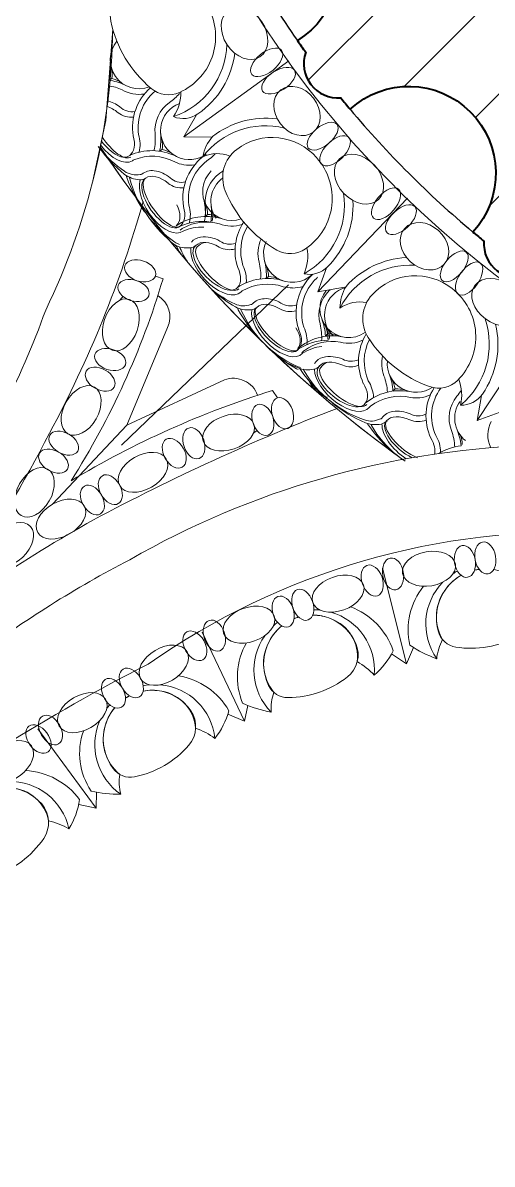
# Model space of a CAD drawing. Header units: millimetres. Extents: x 542654 to 551203, y 315718 to 321804.
# Drawn here: x 548777.8 to 548899.4, y 320255.9 to 320551.6 of the extents above; entities that cross this region are included whole.
import ezdxf

# ---------------------------------------------------------------- set-up
doc = ezdxf.new("R2010")
doc.units = ezdxf.units.MM
doc.linetypes.add('ACAD_ISO03W100', pattern=[30, 12, -18])
doc.layers.add('cad-block.com', color=250, linetype='Continuous')

# ---------------------------------------------------------------- blocks, each defined once
blk = doc.blocks.new('AUDIT_I_050208175754-1')
at = {"color": 1, "lineweight": 0, "extrusion": (0, 0, -1)}
blk.add_ellipse((-40.34, 14.35), major_axis=(-9.23, 4.35), ratio=0.612911, start_param=-0.044481, end_param=-0.044423, dxfattribs=at)
blk = doc.blocks.new('AUDIT_I_050208175754-0')
at = {"color": 1, "lineweight": 0, "extrusion": (0, 0, -1)}
blk.add_ellipse((-40.34, 14.35), major_axis=(-9.23, 4.35), ratio=0.612911, start_param=-0.044481, end_param=-0.044423, dxfattribs=at)

msp = doc.modelspace()

# ---------------------------------------------------------------- hatches: boundary and pattern name
at = {"layer": 'cad-block.com', "true_color": 0x000000}
h = msp.add_hatch(dxfattribs=at)
h.set_pattern_fill('ANSI31', color=18, scale=150, style=0)
h.set_pattern_definition([(45, (-1130289.928, -83054.9), (-13.25825215, 13.25825215), [])])
edge = h.paths.add_edge_path()
edge.add_line((549295.35, 320691.51), (549265.03, 320691.51))
edge.add_arc((549059.96, 320694.9), 205.1, 269.9994, 359.0543, ccw=False)
edge.add_arc((549059.96, 320694.9), 205.1, 180, 270.0006, ccw=False)
edge.add_arc((549059.96, 320694.9), 205.1, 89.9994, 180, ccw=False)
edge.add_arc((549059.96, 320694.9), 205.1, 89.1314, 90.0006, ccw=False)
edge.add_line((549063.07, 320899.97), (549063.07, 320930.25))
edge.add_arc((549059.96, 320952.57), 22.54, 270, 277.9408, ccw=False)
edge.add_arc((549059.96, 320952.57), 22.54, 182.5066, 270, ccw=False)
edge.add_arc((549059.96, 320694.9), 257.67, 95.0131, 95.8457)
edge.add_arc((549026.98, 320945.41), 8.9, 40.7936, 154.2074)
edge.add_arc((549059.96, 320694.9), 257.67, 99.1553, 99.9308)
edge.add_arc((548993.52, 320943.8), 22.54, -162.6737, 12.5624, ccw=False)
edge.add_arc((549059.96, 320694.9), 257.67, 109.958, 110.8457)
edge.add_arc((548963.26, 320928.34), 8.9, 55.7936, 169.2074)
edge.add_arc((549059.95, 320694.92), 257.65, 114.1553, 114.904)
edge.add_arc((548931.39, 320918.35), 22.54, -147.236, 27.0672, ccw=False)
edge.add_arc((549059.96, 320694.9), 257.67, 124.9273, 125.8457)
edge.add_arc((548906.14, 320895.36), 8.9, 70.7936, 184.2074)
edge.add_arc((549059.96, 320694.9), 257.67, 129.1553, 129.9719)
edge.add_arc((548877.81, 320877.14), 22.54, -132.5084, 42.4785, ccw=False)
edge.add_arc((549059.96, 320694.9), 257.67, 139.9981, 140.8457)
edge.add_arc((548859.5, 320848.71), 8.9, 85.7936, 199.2074)
edge.add_arc((549059.95, 320694.9), 257.66, 144.1553, 144.9882)
edge.add_arc((548837.15, 320823.51), 22.54, -118.5291, 58.5379, ccw=False)
edge.add_arc((549059.96, 320694.9), 257.67, 155.0207, 155.8457)
edge.add_arc((548826.52, 320791.59), 8.9, 100.7936, 214.2074)
edge.add_arc((549059.96, 320694.9), 257.67, 159.1553, 160.0384)
edge.add_arc((548811.07, 320761.34), 22.54, -102.5974, 72.7016, ccw=False)
edge.add_arc((549059.3, 320695.01), 257.01, 170.0647, 170.8467)
edge.add_arc((548809.44, 320727.87), 8.9, 115.7936, 229.2074)
edge.add_arc((549059.96, 320694.9), 257.67, 174.1553, 174.9869)
edge.add_arc((548801.31, 320692.92), 24.57, 4.6081, 85.4152, ccw=False)
edge.add_arc((548801.31, 320696.87), 24.57, 274.5848, 355.3919, ccw=False)
edge.add_arc((549059.96, 320694.9), 257.67, 185.0131, 185.8447)
edge.add_arc((548809.44, 320661.92), 8.9, 130.7926, 244.2064)
edge.add_arc((549059.3, 320694.79), 257.01, 189.1533, 189.9353)
edge.add_arc((548811.07, 320628.45), 22.54, -72.7016, 102.5974, ccw=False)
edge.add_arc((549059.96, 320694.9), 257.67, 199.9616, 200.8447)
edge.add_arc((548826.52, 320598.2), 8.9, 145.7926, 259.2064)
edge.add_arc((549059.96, 320694.9), 257.67, 204.1543, 204.9793)
edge.add_arc((548837.15, 320566.28), 22.54, -58.5379, 118.5291, ccw=False)
edge.add_arc((549059.95, 320694.89), 257.66, 215.0118, 215.8447)
edge.add_arc((548859.5, 320541.08), 8.9, 160.7926, 274.2064)
edge.add_arc((549059.96, 320694.9), 257.67, 219.1543, 220.0019)
edge.add_arc((548877.81, 320512.65), 22.54, -42.4785, 132.5084, ccw=False)
edge.add_arc((549059.96, 320694.9), 257.67, 230.0281, 230.8447)
edge.add_arc((548906.14, 320494.43), 8.9, 175.7926, 289.2064)
edge.add_arc((549059.96, 320694.9), 257.67, 234.1543, 235.0727)
edge.add_arc((548931.39, 320471.44), 22.54, -27.0672, 147.236, ccw=False)
edge.add_arc((549059.95, 320694.88), 257.65, 245.096, 245.8447)
edge.add_arc((548963.26, 320461.45), 8.9, 190.7926, 304.2064)
edge.add_arc((549059.96, 320694.9), 257.67, 249.1543, 250.042)
edge.add_arc((548993.52, 320445.99), 22.54, -12.5624, 162.6737, ccw=False)
edge.add_arc((549059.96, 320694.9), 257.67, 260.0692, 260.8447)
edge.add_arc((549026.98, 320444.38), 8.9, 205.7926, 319.2064)
edge.add_arc((549059.96, 320694.9), 257.67, 264.1543, 264.9869)
edge.add_arc((549059.96, 320437.22), 22.54, 90, 177.4934, ccw=False)
edge.add_arc((549059.96, 320437.22), 22.54, 2.5066, 90, ccw=False)
edge.add_arc((549059.96, 320694.9), 257.67, 275.0131, 275.8457)
edge.add_arc((549092.94, 320444.38), 8.9, 220.7936, 334.2074)
edge.add_arc((549059.96, 320694.9), 257.67, 279.1553, 279.9308)
edge.add_arc((549126.4, 320445.99), 22.54, 17.3263, 192.5624, ccw=False)
edge.add_arc((549059.96, 320694.9), 257.67, 289.958, 290.8457)
edge.add_arc((549156.66, 320461.45), 8.9, 235.7936, 349.2074)
edge.add_arc((549059.97, 320694.88), 257.65, 294.1553, 294.904)
edge.add_arc((549188.53, 320471.44), 22.54, 32.764, 207.0672, ccw=False)
edge.add_arc((549059.96, 320694.9), 257.67, 304.9273, 305.8457)
edge.add_arc((549213.78, 320494.43), 8.9, 250.7936, 364.2074)
edge.add_arc((549059.96, 320694.9), 257.67, 309.1553, 309.9719)
edge.add_arc((549242.11, 320512.65), 22.54, 47.4916, 222.4785, ccw=False)
edge.add_arc((549059.96, 320694.9), 257.67, 319.9981, 320.8457)
edge.add_arc((549260.42, 320541.08), 8.9, 265.7936, 379.2074)
edge.add_arc((549059.97, 320694.89), 257.66, 324.1553, 324.9882)
edge.add_arc((549282.77, 320566.28), 22.54, 61.4709, 238.5379, ccw=False)
edge.add_arc((549059.96, 320694.9), 257.67, 335.0207, 335.8457)
edge.add_arc((549293.41, 320598.2), 8.9, 280.7936, 394.2074)
edge.add_arc((549059.96, 320694.9), 257.67, 339.1553, 340.0384)
edge.add_arc((549308.85, 320628.45), 22.54, 77.4026, 252.7016, ccw=False)
edge.add_arc((549060.62, 320694.79), 257.01, 350.0647, 350.8467)
edge.add_arc((549310.48, 320661.92), 8.9, 295.7936, 409.2074)
edge.add_arc((549059.96, 320694.9), 257.67, 354.1553, 354.9869)
edge.add_arc((549318.71, 320697.07), 24.77, 192.9614, 265.2257, ccw=False)

# ---------------------------------------------------------------- linework, layer by layer
at = {"layer": 'cad-block.com', "color": 18, "lineweight": 40, "true_color": 0x000000}
for points in [[(549265.03, 320691.51, -0.409391), (549059.96, 320489.8, -0.414217), (548854.86, 320694.9, -0.414217), (549059.96, 320899.99, -0.003793)], [(548826.39, 320586.08, -0.974726), (548848.92, 320547.06, 0.003634), (548851.09, 320544.01, 0.539649), (548860.15, 320532.2, 0.003698), (548862.58, 320529.26, -0.957182), (548894.43, 320497.43, 0.003563), (548897.26, 320495.09, 0.539649), (548909.07, 320486.03, 0.004007), (548912.43, 320483.64, -0.951482), (548951.46, 320461.18, 0.003267), (548954.52, 320459.79, 0.539649), (548968.27, 320454.09, 0.003874), (548972.01, 320452.7, -0.959268), (549015.52, 320441.08, 0.003384), (549018.96, 320440.51, 0.539649), (549033.72, 320438.56, 0.003633), (549037.44, 320438.21, -0.401457), (549059.96, 320459.76, -0.401457), (549082.48, 320438.21, 0.003633), (549086.2, 320438.56, 0.539649), (549100.96, 320440.51, 0.003384), (549104.4, 320441.08, -0.959268), (549147.91, 320452.7, 0.003874)]]:
    msp.add_lwpolyline(points, format="xyb", dxfattribs=at)
at = {"layer": 'cad-block.com', "color": 18, "linetype": 'ACAD_ISO03W100', "ltscale": 5, "true_color": 0x000000}
msp.add_lwpolyline([(549063.07, 320691.51), (548609.32, 320255.94)], dxfattribs=at)
at = {"layer": 'cad-block.com', "color": 18, "lineweight": 15, "true_color": 0x000000}
for points in [[(548825.39, 320556.38, 0.186893), (548816.7, 320563.16, 0.192304), (548805.43, 320562.18, 0.339953), (548800.58, 320552.11, 0.167449), (548811.01, 320534.66, 0.287977), (548818.38, 320533.62, 0.218078), (548827.09, 320543.55, 0.214395), (548825.39, 320556.38, 258.975985)], [(548801.1, 320549.98, -0.109883), (548783.7, 320477.24, -0.073757), (548756.67, 320426.28, -0.032649), (548714.98, 320371.2, -0.000705), (548687.59, 320339.76, -0.006551), (548629.6, 320282.26, 21.006323)], [(548830.65, 320546.06, -0.31169), (548816.83, 320527.34, 0.14864), (548818.75, 320533.8)], [(548832.69, 320543.77, -0.213095), (548823.16, 320528.04, -0.253318), (548816.83, 320527.34)], [(548800.83, 320537.21, 0.097777), (548800.8, 320539.68, 19.622148)], [(548800.08, 320536.79, -0.078864), (548804.16, 320535.56)], [(548800.83, 320537.21, -0.100015), (548803.3, 320536.14, 1.326627)], [(548799.96, 320535.34, -0.076078), (548803.48, 320534.27), (548803.48, 320534.27)], [(548810.84, 320534.83, 0.255369), (548806.37, 320522.4), (548806.37, 320522.4)], [(548812.03, 320533.94, 0.259914), (548807.79, 320522.71, -0.123631), (548807.94, 320518.14)], [(548799.66, 320531.47, -0.116076), (548802.9, 320529.85, 0.221723), (548806.83, 320528.63)], [(548818.38, 320533.36, -0.071837), (548815.79, 320531.02, 0.268575), (548812.05, 320522.87, -0.080911), (548811.76, 320518.52)], [(548802.47, 320528.33, -0.165719), (548802.47, 320528.33, 0.184944), (548806.47, 320527.21)], [(548824.4, 320516.94, -0.134014), (548826.95, 320522.19, -0.19876), (548843.59, 320526.77, -0.19876)], [(548831.45, 320517.11, 0.205857), (548824.4, 320516.94, -0.29849), (548845.58, 320524.36, -0.29849)], [(548813.49, 320523, -0.07743), (548813.22, 320518.39)], [(548853.89, 320516.73, 0.186893), (548844.13, 320521.85, 0.192304), (548833.22, 320518.87, 0.339953), (548830.24, 320508.09, 0.167449), (548843.62, 320492.78, 0.287977), (548851.06, 320493.08, 0.218078), (548857.85, 320504.4, 0.214395), (548853.89, 320516.73, 258.975985)], [(548809.7, 320511.42, -0.160145), (548807.96, 320511, -0.142486), (548804.16, 320512.39, -0.065451), (548797.3, 320519.61, -0.065451)], [(548808.6, 320512.44, -0.375012), (548808.19, 320512.39, -0.214877), (548804.12, 320513.19, -0.079496), (548797.73, 320519.15, -0.079496)], [(548813.91, 320518.8, 0.07015), (548813.81, 320521.47, 19.622148)], [(548813.91, 320518.8, -0.084322), (548816.4, 320517.76, 1.326627)], [(548805.46, 320517.29, -0.220603), (548817.34, 320517.15, 0.066571), (548817.34, 320517.15)], [(548806.16, 320515.93, -0.076886), (548806.57, 320516.18, -0.711485)], [(548806.57, 320516.18, -0.220522), (548817.2, 320515.59, 0.067828), (548819.51, 320514.88, 0.067828)], [(548825.31, 320517.6, 0.290609), (548819.41, 320504.06), (548819.41, 320504.06)], [(548827.63, 320517.74, -0.055988), (548826.14, 320516.41, 0.288678), (548820.83, 320504.39, -0.142365), (548820.89, 320499.78)], [(548811.81, 320513.32, 0.207831), (548808.6, 320512.44, 0.467619)], [(548811.81, 320513.32, -0.150244), (548815.95, 320511.51, 0.25156), (548819.91, 320510.42, 0.21133)], [(548829.82, 320513.43, -0.025394), (548828.83, 320512.69, 0.268575), (548825.09, 320504.53, -0.081294), (548824.79, 320500.17)], [(548804.61, 320512.08, 0.01773), (548804.75, 320511.57, 0.065459), (548809.32, 320502.71, 0.065459)], [(548805.4, 320511.66, 0.020326), (548805.5, 320511.26, 0.093407), (548809.88, 320502.01)], [(548815.44, 320510.06, -0.132314), (548815.44, 320510.06, 0.187603), (548819.51, 320508.88)], [(548860.91, 320507.51, -0.31169), (548850.66, 320486.62, 0.14864), (548851.4, 320493.32)], [(548808.96, 320505.37, -0.056007), (548784.65, 320445.33, -0.032993), (548762.39, 320408.07, -0.050518), (548745, 320388.52, 0.003129), (548745, 320388.52, 130.920023)], [(548825.64, 320502.02, 0.097777), (548825.22, 320504.45, 19.622148)], [(548863.33, 320505.62, -0.213095), (548856.76, 320488.43, -0.253318), (548850.66, 320486.62)], [(548818.34, 320494.24, -0.066014), (548817.16, 320494.86, -0.093177), (548809.88, 320502.01)], [(548817.65, 320493.75, -0.018642), (548817.21, 320494.05, -0.065451), (548810.34, 320501.27, -0.065451)], [(548817.55, 320499.08, -0.227666), (548829.19, 320500.92, -0.227666)], [(548825.64, 320502.02, -0.100015), (548828.25, 320501.36, 1.326627)], [(548826.84, 320500.29, 0.08041), (548827.01, 320502.67, 19.622148)], [(548818.51, 320498.96, -0.145453), (548826.47, 320500.03, -0.145453)], [(548818.51, 320497.9, -0.086243), (548819.28, 320498.45)], [(548819.28, 320498.45, -0.203725), (548828.73, 320499.54, 0.068195), (548828.73, 320499.54, 0.068195)], [(548819.33, 320497.7, -0.115094), (548824.66, 320498.74, -0.113469)], [(548824.66, 320498.74, -0.000004), (548824.66, 320498.74, -0.000004)], [(548835.03, 320500.08, 0.227239), (548833.46, 320488.28), (548833.46, 320488.28)], [(548836.01, 320498.91, 0.21582), (548834.82, 320488.81, -0.123631), (548835.69, 320484.32)], [(548823.82, 320496.12, 0.172817), (548821.45, 320494.82, 0.467619)], [(548823.82, 320496.12, -0.167244), (548828.85, 320495.08, 0.221723), (548832.93, 320494.51, 0.21466)], [(548839.51, 320495.6, 0.171783), (548839, 320489.64, -0.080911), (548839.4, 320485.31)], [(548822.72, 320494.01, -0.154889), (548821.1, 320493.35, -0.142486), (548817.13, 320494.11, -0.00576), (548816.31, 320494.6, -0.00576)], [(548817.55, 320493.91, 0.020284), (548817.8, 320493.35, 0.013972), (548818.88, 320491.51, 0.013972)], [(548818.4, 320493.62, 0.024119), (548818.58, 320493.17, 0.035621), (548820.42, 320489.7, 0.035621)], [(548822.64, 320493.99, -0.0002), (548822.64, 320493.99, -0.0002)], [(548822.96, 320493.59, -0.150462), (548824.87, 320494.76, 1140.797871)], [(548828.67, 320493.51, -0.165719), (548828.67, 320493.51, 0.184944), (548832.8, 320493.05)], [(548840.4, 320490.01, -0.07743), (548840.86, 320485.41)], [(548859.96, 320477.74, -0.134014), (548861.53, 320483.36, -0.19876), (548877.09, 320490.84, -0.19876)], [(548841.48, 320485.92, 0.07015), (548840.95, 320488.54, 19.622148)], [(548852.92, 320486.56, 0.290609), (548849.26, 320472.25), (548849.26, 320472.25)], [(548866.86, 320479.16, 0.205857), (548859.96, 320477.74, -0.29849), (548879.48, 320488.83, -0.29849)], [(548812.14, 320486.05), (548814.1, 320485.31, -0.068761), (548790.27, 320432.98, -0.060294), (548842.48, 320456.39), (548843.74, 320454.45)], [(548833.38, 320483.09, -0.220603), (548845.13, 320484.84, 0.066571), (548845.13, 320484.84)], [(548834.65, 320482.17, -0.220522), (548845.24, 320483.28, 0.067828), (548847.63, 320482.95, 0.067828)], [(548841.48, 320485.92, -0.084322), (548844.1, 320485.29, 1.326627)], [(548854.21, 320485.79, -0.011008), (548853.93, 320485.51, 0.288678), (548850.61, 320472.8, -0.142365), (548851.4, 320468.26)], [(548889.02, 320482.79, 0.186893), (548878.5, 320486.09, 0.192304), (548868.29, 320481.21, 0.339953), (548867.29, 320470.08, 0.167449), (548883.19, 320457.4, 0.287977), (548890.45, 320459.02, 0.218078), (548895.12, 320471.37, 0.214395), (548889.02, 320482.79, 258.975985)], [(548803.72, 320480.78, -0.021792), (548802.85, 320479.73, -0.021792)], [(548838.63, 320455.15, 0.415324), (548830.02, 320459.14), (548804.72, 320447.45), (548804.72, 320447.45), (548815.26, 320472.72, 0.385623), (548812.75, 320480.96, 1.500141)], [(548837.25, 320478.8, -0.375012), (548836.85, 320478.68, -0.214877), (548832.71, 320478.83, -0.064703), (548826.67, 320482.62, -0.064703)], [(548838.5, 320477.97, -0.160145), (548836.85, 320477.28, -0.142486), (548832.88, 320478.04, -0.044617), (548827.3, 320481.94, -0.044617)], [(548834.28, 320481.86, -0.076886), (548834.65, 320482.17, -0.711485)], [(548857.4, 320482.47, -0.006036), (548857.18, 320482.26, 0.268575), (548854.79, 320473.62, -0.081294), (548855.19, 320469.26)], [(548833.37, 320477.81, 0.01773), (548833.59, 320477.32, 0.065459), (548839.51, 320469.31, 0.065459)], [(548834.21, 320477.52, 0.020326), (548834.38, 320477.14, 0.093407), (548840.18, 320468.71)], [(548840.28, 320480.18, 0.207831), (548837.25, 320478.8, 0.467619)], [(548840.28, 320480.18, -0.150244), (548844.65, 320479.05, 0.25156), (548848.74, 320478.6, 0.21133)], [(548844.38, 320477.53, -0.132314), (548844.38, 320477.53, 0.187603), (548848.59, 320477.02)], [(548897.57, 320474.98, -0.31169), (548891.21, 320452.59, 0.14864), (548890.74, 320459.31)], [(548856.72, 320471.03, 0.097777), (548856.03, 320473.4, 19.622148)], [(548857.19, 320469.7, 0.08041), (548856.98, 320472.09, 19.622148)], [(548900.29, 320473.55, -0.213095), (548896.89, 320455.47, -0.253318), (548891.21, 320452.59)], [(548849.76, 320462.38, -0.066014), (548848.5, 320462.81, -0.093177), (548840.18, 320468.71)], [(548849, 320467.21, -0.227666), (548860.37, 320470.33, -0.227666)], [(548849.17, 320467.07, -0.145453), (548856.87, 320469.39, -0.145453)], [(548850.78, 320466.77, -0.203725), (548860.06, 320468.91, 0.068195), (548860.06, 320468.91, 0.068195)], [(548856.72, 320471.03, -0.100015), (548859.38, 320470.66, 1.326627)], [(548866.78, 320471.08, 0.247632), (548866.01, 320458.24), (548866.01, 320458.24)], [(548867.61, 320469.58, 0.227547), (548867.3, 320458.92, -0.123631), (548868.67, 320454.56)], [(548849.16, 320461.79, -0.018642), (548848.67, 320462.02, -0.065451), (548840.74, 320468.05, -0.065451)], [(548850.08, 320466.15, -0.086243), (548850.78, 320466.77)], [(548850.19, 320465.95, -0.115094), (548855.29, 320467.83, -0.113469)], [(548855.29, 320467.83, -0.000004), (548855.29, 320467.83, -0.000004)], [(548854.7, 320462.75, -0.154889), (548853.16, 320461.91, -0.142486), (548849.13, 320462.23, -0.033118), (548844.27, 320464.76, -0.033118)], [(548855.56, 320464.96, 0.172817), (548853.35, 320463.42, 0.467619)], [(548854.63, 320462.72, -0.0002), (548854.63, 320462.72, -0.0002)], [(548854.98, 320462.35, -0.150462), (548856.75, 320463.73, 1140.797871)], [(548855.56, 320464.96, -0.167244), (548860.68, 320464.49, 0.221723), (548864.79, 320464.37, 0.21466)], [(548860.67, 320462.91, -0.165719), (548860.67, 320462.91, 0.184944), (548864.82, 320462.91)], [(548870.98, 320465.34, 0.146735), (548871.36, 320460.21, -0.080911), (548872.24, 320455.95)], [(548849.57, 320462.08, 0.020284), (548849.88, 320461.55, 0.065451), (548856.65, 320454.24, 0.065451)], [(548850.44, 320461.88, 0.024119), (548850.68, 320461.45, 0.093177), (548857.36, 320453.73)], [(548872.72, 320460.73, -0.07743), (548873.68, 320456.21)], [(548874.24, 320456.79, 0.07015), (548873.43, 320459.33, 19.622148)], [(548874.24, 320456.79, -0.084322), (548876.92, 320456.46, 1.326627)], [(548884.37, 320457.09, 0.251995), (548883.48, 320444.06), (548883.48, 320444.06)], [(548886.07, 320457.02, 0.268027), (548884.77, 320444.76, -0.142365), (548886.05, 320440.33)], [(548870.82, 320449.24, -0.375012), (548870.45, 320449.08, -0.214877), (548866.31, 320448.77, -0.094059), (548857.3, 320453.79, -0.071007)], [(548866.51, 320453.08, -0.220603), (548877.99, 320456.12, 0.066571), (548877.99, 320456.12)], [(548867.87, 320452.31, -0.220522), (548878.27, 320454.58, 0.067828), (548880.68, 320454.51, 0.067828)], [(548891.43, 320456.51, -0.041075), (548890.25, 320454.89, 0.268575), (548888.83, 320446.04, -0.081294), (548889.71, 320441.75)], [(548859.21, 320451.75, 0.031298), (548796.07, 320422.86, 0.042918), (548744.26, 320387.78, 0.340166)], [(548872.16, 320448.56, -0.160145), (548870.6, 320447.69, -0.142486), (548866.57, 320448.01, -0.065451), (548858.02, 320453.12, -0.065451)], [(548867.54, 320451.95, -0.076886), (548867.87, 320452.31, -0.711485)], [(548873.69, 320450.95, 0.207831), (548870.82, 320449.24, 0.467619)], [(548873.69, 320450.95, -0.150244), (548878.15, 320450.31, 0.25156), (548882.27, 320450.32, 0.21133)], [(548867.08, 320447.83, 0.01773), (548867.35, 320447.37, 0.065459), (548874.12, 320440.06, 0.065459)], [(548878.05, 320448.78, -0.132314), (548878.05, 320448.78, 0.187603), (548882.29, 320448.73)], [(548838.47, 320446.02, 0.021792), (548837.42, 320445.16, 0.021792)], [(548867.95, 320447.63, 0.020326), (548868.15, 320447.28, 0.093407), (548874.85, 320439.54)], [(548891.66, 320442.41, 0.08041), (548891.18, 320444.76, 19.622148)], [(548908.74, 320442.13, 0.121596), (548805.47, 320412.54, 0.0417), (548765.53, 320387.42, 0.012494), (548722.06, 320352.79, 0.029878), (548635.88, 320275.38, 18.562291)], [(548885.6, 320440.07, -0.109434), (548891.37, 320442.06)], [(548876.16, 320438.52, -0.014963), (548874.85, 320439.54)], [(548889.97, 320440.34, -0.000004), (548889.97, 320440.34, -0.000004)], [(548927.49, 320419.51, 0.166028), (548810.28, 320385.51, 0.047262), (548736.67, 320339.02, 0.022196), (548650.96, 320261.91, -124.013387)], [(548899.68, 320410, -0.101551), (548904.26, 320408.25, -0.192304), (548909.55, 320400.9, -0.339953), (548905.98, 320392.7, -0.167449), (548889.95, 320389.92, -0.287977), (548885.48, 320393.85, -0.218078), (548886.95, 320404.31, -0.122256), (548891.37, 320408.49, -0.122256)], [(548890.41, 320409.62, 0.021792), (548889.25, 320408.92, 0.021792)], [(548894.78, 320409.83, -0.025321), (548896.04, 320410.06)], [(548894.83, 320409.83, -0.015978), (548895.62, 320409.98)], [(548895.34, 320411.28, 0.005183), (548895.02, 320411.23, 0.005183)], [(548895.62, 320409.98, -0.008495), (548896.03, 320410.04, -0.008495)], [(548886.6, 320406.73, 0.359399), (548885.02, 320386.91, -0.095363), (548886.54, 320391.86, -0.306751), (548887.55, 320405.17, -0.101588), (548891.37, 320408.51, -0.101588)], [(548885.02, 320386.91, -0.06195), (548878.1, 320390.39, -0.235173), (548881.63, 320405.66, -0.235173)], [(548852.84, 320398.22, -0.101551), (548857.65, 320397.24, -0.192304), (548864.06, 320390.85, -0.339953), (548861.87, 320382.18, -0.167449), (548846.51, 320376.82, -0.287977), (548841.46, 320379.97, -0.218078), (548841.21, 320390.53, -0.122256), (548844.89, 320395.38, -0.122256)], [(548848.03, 320397.26, -0.025321), (548849.23, 320397.68)], [(548848.35, 320398.78, 0.005183), (548848.04, 320398.67, 0.005183)], [(548848.08, 320397.26, -0.015978), (548848.84, 320397.54)], [(548848.84, 320397.54, -0.008495), (548849.23, 320397.67, -0.008495)], [(548852.93, 320398.2, -0.096379), (548857.65, 320397.24)], [(548854.84, 320399.51, 0.026874), (548853.16, 320399.58, 0.026874)], [(548857.65, 320397.24, -0.346391), (548864.44, 320386.14, -0.077991), (548868.85, 320382.6, 0.359977), (548857.56, 320398.99, 0.359977)], [(548862.67, 320400.35, -0.223389), (548873.76, 320388.98, -0.09981), (548868.85, 320382.6)], [(548840.46, 320392.86, 0.359399), (548842.13, 320373.05, -0.095363), (548842.83, 320378.18, -0.306751), (548841.66, 320391.48, -0.101588), (548844.88, 320395.39, -0.101588)], [(548843.76, 320396.33, 0.021792), (548842.72, 320395.45, 0.021792)], [(548842.13, 320373.05, -0.06195), (548834.74, 320375.36, -0.235173), (548835.74, 320391, -0.235173)], [(548810.58, 320380.16, 0.026874), (548808.92, 320379.91, 0.026874)], [(548813.77, 320378.47, -0.346391), (548822.56, 320368.87, -0.077991), (548827.57, 320366.24, 0.359977), (548813.35, 320380.17, 0.359977)], [(548818.11, 320382.48, -0.223389), (548831.17, 320373.43, -0.09981), (548827.57, 320366.24)], [(548808.87, 320378.51, -0.101551), (548813.77, 320378.47, -0.192304), (548821.29, 320373.42, -0.339953), (548820.79, 320364.49, -0.167449), (548806.74, 320356.3, -0.287977), (548801.18, 320358.43, -0.218078), (548798.92, 320368.75, -0.122256), (548801.6, 320374.21, -0.122256)], [(548804.35, 320378.21, 0.005183), (548804.07, 320378.04, 0.005183)], [(548804.33, 320376.65, -0.025321), (548805.43, 320377.3)], [(548804.38, 320376.66, -0.015978), (548805.07, 320377.08)], [(548805.07, 320377.08, -0.008495), (548805.43, 320377.28, -0.008495)], [(548808.96, 320378.51, -0.096379), (548813.77, 320378.47)], [(548797.74, 320370.89, 0.359399), (548803.16, 320351.77, -0.095363), (548802.87, 320356.93, -0.306751), (548799.18, 320369.76, -0.101588), (548801.6, 320374.22, -0.101588)], [(548800.31, 320374.93, 0.021792), (548799.46, 320373.87, 0.021792)], [(548803.16, 320351.77, -0.06195), (548795.46, 320352.62, -0.235173), (548793.46, 320368.16, -0.235173)], [(548778.49, 320357.91, -0.223389), (548792.49, 320350.39, -0.09981), (548789.72, 320342.84)], [(548769.75, 320352.92, -0.101551), (548774.63, 320353.43, -0.192304), (548782.67, 320349.27, -0.339953), (548783.18, 320340.34, -0.167449), (548770.15, 320330.61, -0.287977), (548764.38, 320332.1, -0.218078), (548760.97, 320342.09, -0.122256), (548763.02, 320347.83, -0.122256)], [(548774.63, 320353.43, -0.346391), (548784.44, 320344.89, -0.077991), (548789.72, 320342.84, 0.359977), (548774.02, 320355.08, 0.359977)]]:
    msp.add_lwpolyline(points, format="xyb", dxfattribs=at)
for points in [[(548801.1, 320549.98), (548799.27, 320526.37), (548795.93, 320510.75)], [(548822.78, 320527.79), (548819.47, 320522.12), (548846.71, 320541.83)], [(548800.83, 320537.21), (548800.19, 320536.78)], [(548819.47, 320522.12), (548826.55, 320522.05)], [(548813.91, 320518.8), (548813.22, 320518.39)], [(548856.43, 320488.13), (548854.19, 320481.95), (548877.47, 320506.21)], [(548825.64, 320502.02), (548825.07, 320501.49)], [(548841.48, 320485.92), (548840.86, 320485.41)], [(548854.19, 320481.95), (548861.16, 320483.15)], [(548896.62, 320455.11), (548895.52, 320448.63), (548914.09, 320476.66)], [(548856.72, 320471.03), (548856.21, 320470.44)], [(548874.24, 320456.79), (548873.68, 320456.21)], [(548895.52, 320448.63), (548902.16, 320451.05)], [(548804.72, 320447.45), (548785.48, 320426.95)], [(548877.21, 320385.59), (548870.99, 320410.32)], [(548835.2, 320370.76), (548824.28, 320393.81)], [(548877.21, 320385.59), (548879.04, 320389.79)], [(548877.21, 320385.59), (548873.35, 320388.19)], [(548835.2, 320370.76), (548836.08, 320374.79)], [(548835.2, 320370.76), (548830.91, 320372.56)], [(548796.79, 320348.19), (548781.68, 320368.73)], [(548796.79, 320348.19), (548796.89, 320352.31)], [(548796.79, 320348.19), (548792.25, 320349.14)]]:
    msp.add_lwpolyline(points, dxfattribs=at)
for centre, radius, start, end in [((549059.96, 320694.9), 262.7, 89.3209, 359.2617), ((548807.92, 320542.05), 7.5, 140.0459, 290.6818), ((548785.52, 320539.92), 15, 347.8891, 5.4775), ((548807.92, 320542.05), 8.95, 240.3055, 278.7445), ((548820.96, 320523.72), 7.5, 110.2479, 298.4839), ((549059.96, 320694.9), 315.41, 213.805, 234.1131), ((549059.96, 320694.9), 315.41, 213.805, 234.5047), ((548820.96, 320523.72), 8.96, 260.6606, 278.7423), ((548831.87, 320507.93), 7.5, 134.5735, 289.6039), ((548834, 320505.38), 7.5, 125.8767, 215.4233), ((548810.09, 320502.26), 15, 357.0419, 14.6303), ((548808.44, 320502.58), 18.22, 351.9372, 6.253), ((548831.87, 320507.93), 8.95, 249.4583, 287.8973), ((548847.66, 320491.9), 7.5, 155.587, 314.5737), ((548847.66, 320491.9), 8.96, 269.8135, 287.8951), ((548862.25, 320477.59), 7.5, 140.9399, 305.1644), ((548863.45, 320475.87), 7.5, 106.1339, 224.5761), ((548841.23, 320469.55), 15, 3.4083, 20.9966), ((548838.66, 320469.04), 18.22, 1.09, 15.4059), ((548862.25, 320477.59), 8.95, 255.8247, 294.2637), ((548879.72, 320463.41), 7.5, 174.9328, 305.166), ((548879.72, 320463.42), 8.96, 276.1798, 294.2615), ((548897.19, 320449.24), 7.5, 144.7191, 230.9425), ((548905.77, 320444.84), 7.5, 151.9785, 205.9022), ((548873.31, 320439.7), 18.22, 7.4564, 21.7722)]:
    msp.add_arc(centre, radius, start, end, dxfattribs=at)
at = {"layer": 'cad-block.com', "color": 18, "true_color": 0x000000}
for start, end in [(204.9788, 215.0114), (220.0012, 230.0274)]:
    msp.add_arc((549059.96, 320694.9), 257.67, start, end, dxfattribs=at)
at = {"layer": 'cad-block.com', "color": 18, "lineweight": 15, "true_color": 0x000000}
for centre, major_axis, ratio in [((548835.22, 320548.93), (4, -6.11), 0.73906), ((548840.98, 320541.41), (-3.84, -3.12), 0.522861), ((548848.82, 320528.8), (4.22, -5.46), 0.787146), ((548855.47, 320522.28), (-3.72, -3.07), 0.507645), ((548858.69, 320518.49), (-3.53, -3.46), 0.522861), ((548864.89, 320511.14), (5.02, -5.29), 0.73906), ((548871.9, 320504.77), (-3.22, -3.75), 0.522861), ((548881.87, 320493.77), (5.13, -4.62), 0.787146), ((548889.58, 320488.54), (-3.11, -3.69), 0.507645), ((548808.19, 320487.38), (-3.95, 1.34), 0.644731), ((548893.42, 320485.39), (-2.86, -4.03), 0.522861), ((548806.47, 320482.29), (-3.95, 1.34), 0.644731), ((548900.84, 320479.27), (5.89, -4.31), 0.73906), ((548803.16, 320473.39), (-2.23, -6.58), 0.641162), ((548788.38, 320442.76), (-3.62, 2.07), 0.644731), ((548822.1, 320442.72), (1.34, -3.95), 0.644731), ((548817.02, 320440.13), (2.07, -3.62), 0.644731), ((548785.72, 320438.09), (-3.62, 2.07), 0.644731), ((548808.91, 320435.19), (6.04, 3.45), 0.639967), ((548780.77, 320429.99), (-3.44, -6.03), 0.641162), ((548774.65, 320416.42), (5.09, 4.75), 0.639967), ((548873.73, 320408.87), (0.72, -4.11), 0.644731), ((548868.32, 320407.15), (1.37, -3.94), 0.644731), ((548859.46, 320403.76), (6.57, 2.29), 0.639967), ((548822.36, 320390.24), (2.1, -3.6), 0.644731), ((548827.42, 320392.88), (1.37, -3.94), 0.644731), ((548814.31, 320385.22), (6.01, 3.5), 0.639967), ((548784.94, 320368.42), (2.1, -3.6), 0.644731), ((548781.84, 320366.09), (2.49, -3.34), 0.644731), ((548774.4, 320360.2), (5.58, 4.16), 0.639967)]:
    msp.add_ellipse(centre, major_axis=major_axis, ratio=ratio, dxfattribs=at)
at = {"layer": 'cad-block.com', "color": 18, "lineweight": 15, "true_color": 0x000000, "extrusion": (0, 0, -1)}
for centre, major_axis, ratio in [((548844.04, 320536.66), (-4.15, -2.68), 0.522861), ((548875.76, 320500.65), (-3.61, -3.38), 0.522861), ((548800.42, 320464.41), (-3.95, 1.34), 0.644731), ((548797.82, 320459.32), (-3.62, 2.07), 0.644731), ((548792.88, 320451.22), (3.45, 6.04), 0.639967), ((548845.08, 320450.5), (1.34, -3.95), 0.644731), ((548831.09, 320445.47), (-6.58, -2.23), 0.641162), ((548839.99, 320448.78), (1.34, -3.95), 0.644731), ((548800.45, 320430.69), (2.07, -3.62), 0.644731), ((548795.79, 320428.02), (2.07, -3.62), 0.644731), ((548787.68, 320423.08), (-6.03, -3.44), 0.641162), ((548883.03, 320410.2), (-6.84, -1.19), 0.641162), ((548892.33, 320412.1), (0.72, -4.11), 0.644731), ((548897.63, 320413.02), (0.72, -4.11), 0.644731), ((548845.25, 320399.1), (1.37, -3.94), 0.644731), ((548850.32, 320400.87), (1.37, -3.94), 0.644731), ((548836.38, 320395.71), (-6.56, -2.29), 0.641162), ((548805.89, 320380.63), (2.1, -3.6), 0.644731), ((548801.25, 320377.93), (2.1, -3.6), 0.644731), ((548793.19, 320372.91), (-6, -3.5), 0.641162)]:
    msp.add_ellipse(centre, major_axis=major_axis, ratio=ratio, dxfattribs=at)
for centre, major_axis, ratio, start_param, end_param in [((548801.01, 320523.51), (-4.46, 6.22), 0.570546, 0.640025, 1.158614), ((548801.01, 320523.51), (-4.46, 6.22), 0.570546, 2.125817, 3.141593), ((548814.05, 320505.18), (-4.46, 6.22), 0.570546, 0, 1.145541), ((548812.68, 320504.1), (-4.91, 4.98), 0.623938, 2.05087, 3.141593), ((548814.05, 320505.18), (-4.46, 6.22), 0.570546, 2.125815, 3.141593), ((548827.99, 320488.52), (-5.39, 5.43), 0.570546, 0, 1.158614), ((548827.99, 320488.52), (-5.39, 5.43), 0.570546, 2.125817, 3.141593), ((548843.78, 320472.49), (-5.39, 5.43), 0.570546, 0, 1.145541), ((548843.6, 320471.67), (-5.43, 4.41), 0.623938, 2.05087, 3.141593), ((548843.78, 320472.49), (-5.39, 5.43), 0.570546, 2.125815, 3.141593), ((548860.55, 320457.88), (-5.96, 4.8), 0.570546, 0, 1.158614), ((548860.55, 320457.88), (-5.96, 4.8), 0.570546, 2.125817, 3.141593), ((548878.02, 320443.7), (-5.96, 4.8), 0.570546, 0, 1.145541), ((548878.02, 320443.7), (-5.96, 4.8), 0.570546, 2.125815, 2.914046)]:
    msp.add_ellipse(centre, major_axis=major_axis, ratio=ratio, start_param=start_param, end_param=end_param, dxfattribs=at)
at = {"layer": 'cad-block.com', "color": 18, "lineweight": 15, "true_color": 0x000000}
for centre, major_axis, ratio, start_param, end_param in [((548801.3, 320523.1), (-4.46, 6.22), 0.39308, 1.453172, 3.141593), ((548801.24, 320523.44), (-4.91, 7.51), 0.522, 1.685781, 3.142305), ((548800.84, 320523.39), (-4.47, 6.23), 0.469432, 1.616647, 3.199642), ((548814.28, 320505.11), (-4.93, 7.49), 0.522762, 0.401935, 3.172065), ((548814.05, 320505.18), (-4.46, 6.22), 0.39308, 0, 3.141593), ((548813.88, 320505.05), (-4.47, 6.23), 0.45019, -0.060525, 3.202117), ((548828.24, 320488.49), (-6.04, 6.63), 0.522, 0.415421, 3.142305), ((548827.84, 320488.37), (-5.4, 5.44), 0.469432, -0.058049, 3.199642), ((548828.35, 320488.16), (-5.39, 5.43), 0.39308, 0, 3.141593), ((548844.03, 320472.47), (-6.06, 6.61), 0.522762, 0.401935, 3.172065), ((548843.78, 320472.49), (-5.39, 5.43), 0.39308, 0, 3.141593), ((548843.64, 320472.35), (-5.4, 5.44), 0.45019, -0.060525, 3.202117), ((548860.42, 320457.71), (-5.97, 4.8), 0.469432, -0.058049, 3.199642), ((548860.8, 320457.87), (-6.74, 5.92), 0.522, 0.415421, 3.142305), ((548860.94, 320457.56), (-5.96, 4.8), 0.39308, 0, 3.141593), ((548855.77, 320461.11), (-3.04, 6.26), 0.639967, 1.544427, 2.675731), ((548878.26, 320443.7), (-6.75, 5.9), 0.522762, 0.401935, 1.845096), ((548877.89, 320443.54), (-5.97, 4.81), 0.45019, -0.060525, 2.038777), ((548878.02, 320443.7), (-5.96, 4.8), 0.39308, 0, 2.205629)]:
    msp.add_ellipse(centre, major_axis=major_axis, ratio=ratio, start_param=start_param, end_param=end_param, dxfattribs=at)

# ---------------------------------------------------------------- block references
at = {"layer": 'cad-block.com', "color": 18, "lineweight": 15, "true_color": 0x000000, "yscale": 0.75, "zscale": 0.75}
for name, p, xscale, rotation in [('AUDIT_I_050208175754-0', (548847.41, 320462.77), -0.7500000000000003, 109.5630665959494), ('AUDIT_I_050208175754-1', (548882.7, 320434.44), -0.75, 115.9294150896343)]:
    msp.add_blockref(name, p, dxfattribs=dict(at, xscale=xscale, rotation=rotation))

doc.saveas('drawing.dxf')
